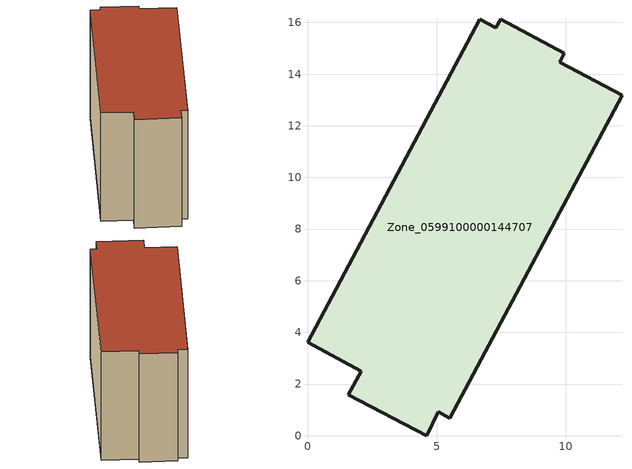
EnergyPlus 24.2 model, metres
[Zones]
Zone_0599100000144707
 floor ground (C_G): 7.29,15.79 7.48,16.12 9.93,14.8 9.78,14.46 12.18,13.18 5.52,0.68 5.07,0.92 4.61,0 1.57,1.59 2.08,2.49 0,3.62 6.68,16.12 z0
 wall outside (C_F): 2.08,2.49 1.57,1.59 4.61,0 5.07,0.92 5.52,0.68 12.18,13.18 9.78,14.46 9.93,14.8 7.48,16.12 7.29,15.79 6.68,16.12 0,3.62 2.08,2.49 z0:9.15
 roof outside (C_R): 6.68,16.12 0,3.62 2.08,2.49 1.57,1.59 4.61,0 5.07,0.92 5.52,0.68 12.18,13.18 9.78,14.46 9.93,14.8 7.48,16.12 7.29,15.79 z9.15
[BUILDING]
Pand.0599100000144707: North Axis=0; Terrain=City; Loads Convergence Tolerance Value=0.04; Temperature Convergence Tolerance Value=0.4; Solar Distribution=FullExterior; Maximum Number of Warmup Days=25; Minimum Number of Warmup Days=1
[Site:Location]
Rotterdam.The.Hague.AP_ZH_NLD Design_Conditions: Latitude=51.96; Longitude=4.45; Time Zone=1; Elevation=-4.5
[SITE:GROUNDTEMPERATURE:BUILDINGSURFACE]
18, 18, 18, 18, 18, 18, 18, 18, 18, 18, 18, 18
[MATERIAL] Thermal Absorptance=0.9; Solar Absorptance=0.7; Visible Absorptance=0.7
Name | Roughness | Thickness | Conductivity | Density | Specific Heat
G.TC.1946 | MediumSmooth | 0.15 | 1 | 540 | 1210
F.TC.1946 | Rough | 0.3 | 0.857143 | 1920 | 840
R.TC.1946 | MediumRough | 0.2 | 0.909091 | 1500 | 1000
[CONSTRUCTION]
C_G: G.TC.1946
C_F: F.TC.1946
C_R: R.TC.1946
[ZONE]
Zone_0599100000144707: Type=1; Multiplier=1; Ceiling Height=Autocalculate; Volume=Autocalculate; Floor Area=autocalculate; Part of Total Floor Area=Yes
[ZONEINFILTRATION:DESIGNFLOWRATE]
Infil_Zone_0599100000144707: Zone or ZoneList or Space or SpaceList=Zone_0599100000144707; Schedule=AlwaysOn; Design Flow Rate Calculation Method=Flow/Area; Flow Rate per Floor Area=0.003; Constant Term Coefficient=1; Temperature Term Coefficient=0; Velocity Term Coefficient=0; Velocity Squared Term Coefficient=0
[HVACTEMPLATE:ZONE:IDEALLOADSAIRSYSTEM]
Zone_0599100000144707: Maximum Heating Supply Air Temperature=50; Minimum Cooling Supply Air Temperature=13; Maximum Heating Supply Air Humidity Ratio=0.0156; Minimum Cooling Supply Air Humidity Ratio=0.0077; Heating Limit=NoLimit; Cooling Limit=NoLimit; Dehumidification Control Type=ConstantSensibleHeatRatio; Cooling Sensible Heat Ratio=0.7; Dehumidification Setpoint=60; Humidification Control Type=None; Humidification Setpoint=30; Outdoor Air Method=None; Outdoor Air Flow Rate per Person=0.00944; Outdoor Air Flow Rate per Zone Floor Area=0; Outdoor Air Flow Rate per Zone=0; Demand Controlled Ventilation Type=None; Outdoor Air Economizer Type=NoEconomizer; Heat Recovery Type=None; Sensible Heat Recovery Effectiveness=0.7; Latent Heat Recovery Effectiveness=0.65
[ZONECONTROL:THERMOSTAT]
ThermostatControl_Zone_0599100000144707: Zone or ZoneList=Zone_0599100000144707; Control Type Schedule=DualSetpointControlType; Control 1=Thermostat_Zone_0599100000144707; Temperature Difference Between Cutout And Setpoint=0
[THERMOSTATSETPOINT:DUALSETPOINT]
Thermostat_Zone_0599100000144707: Heating Setpoint Temperature Schedule=HeatingSetpoint_Zone_0599100000144707; Cooling Setpoint Temperature Schedule=CoolingSetpoint_Zone_0599100000144707
[SCHEDULE:COMPACT]
HeatingSetpoint_Zone_0599100000144707: Through: 12/31, For: AllDays, Until: 24:00, 21
CoolingSetpoint_Zone_0599100000144707: Through: 12/31, For: AllDays, Until: 24:00, 24
DualSetpointControlType: Through: 12/31, For: AllDays, Until: 24:00, 4
AlwaysOn: Through: 12/31, For: AllDays, Until: 24:00, 1
